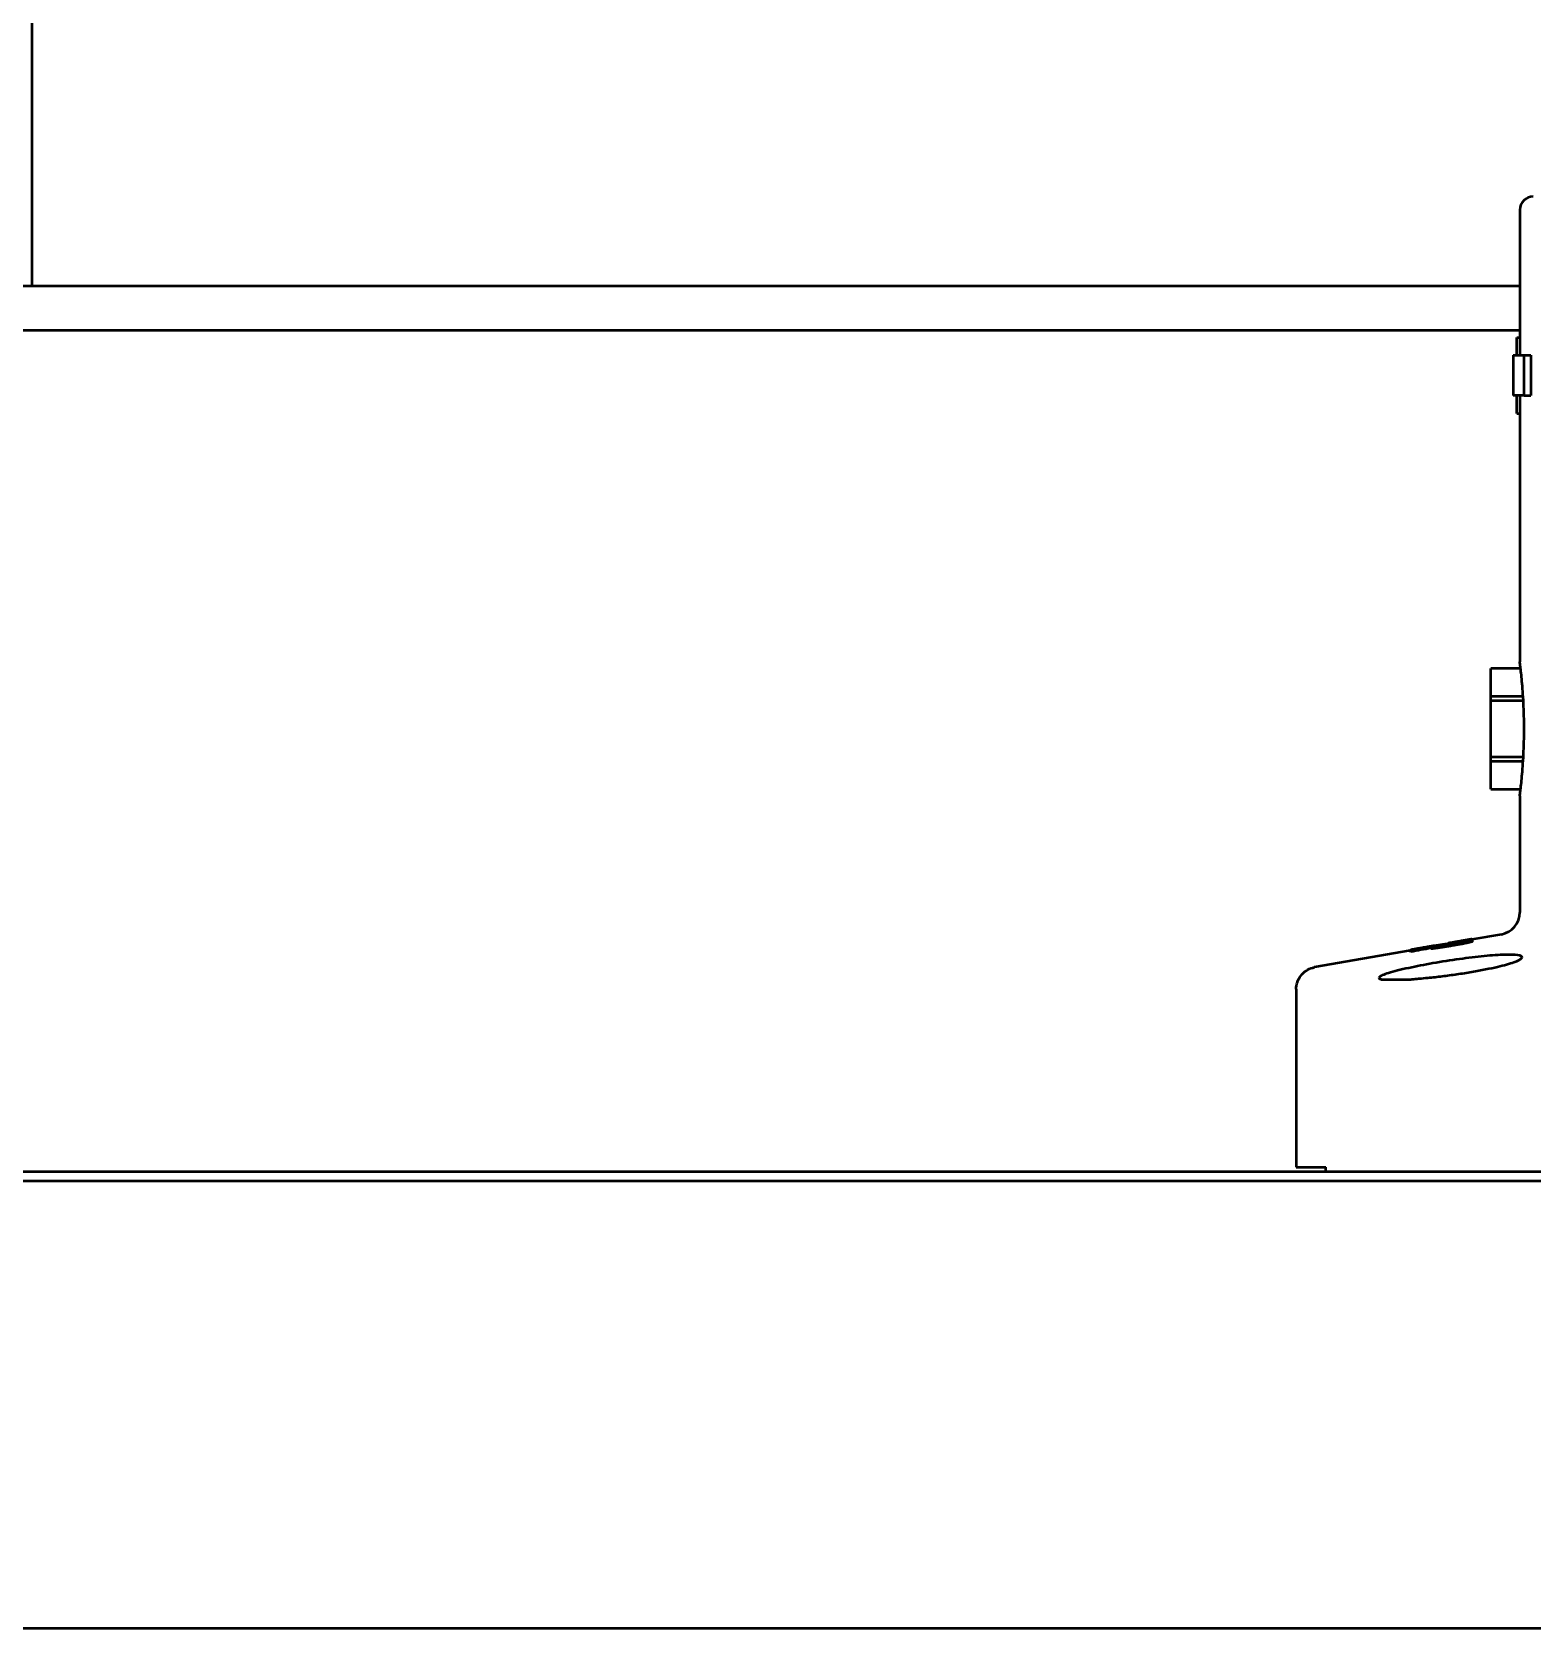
# Model space of a CAD drawing. Header units: millimetres. Extents: x 1510 to 10524, y 7125 to 13164.
# Drawn here: x 5004.71 to 5038.24, y 11262.45 to 11298.13 of the extents above; entities that cross this region are included whole.
import ezdxf

# ---------------------------------------------------------------- set-up
doc = ezdxf.new("R2010")
doc.units = ezdxf.units.MM
doc.header["$LTSCALE"] = 4
doc.layers.add('Visible (ISO)', color=7, linetype='Continuous', lineweight=50)

msp = doc.modelspace()

# ---------------------------------------------------------------- linework, layer by layer
at = {"layer": 'Visible (ISO)'}
for p, q in [((5004.708, 11312.151), (5004.708, 11292.454)), ((5037.97, 11294.154), (5037.97, 11290.904)), ((5002.208, 11292.454), (5037.97, 11292.454)), ((5037.97, 11291.454), (5001.208, 11291.454)), ((5037.903, 11291.304), (5037.97, 11291.304)), ((5037.903, 11290.904), (5037.903, 11291.304)), ((5037.82, 11290.904), (5038.065, 11290.904)), ((5037.82, 11290.904), (5037.82, 11290.004)), ((5038.065, 11290.904), (5038.218, 11290.904)), ((5038.065, 11290.004), (5038.065, 11290.904)), ((5038.218, 11290.904), (5038.218, 11290.004)), ((5038.065, 11290.004), (5037.82, 11290.004)), ((5037.903, 11289.604), (5037.903, 11290.004)), ((5037.97, 11290.004), (5037.97, 11284.054)), ((5038.065, 11290.004), (5038.218, 11290.004)), ((5037.903, 11289.604), (5037.97, 11289.604)), ((5037.32, 11283.282), (5037.32, 11283.904)), ((5037.988, 11283.904), (5037.32, 11283.904)), ((5037.32, 11283.282), (5038.044, 11283.282)), ((5037.32, 11283.177), (5037.32, 11283.282)), ((5038.05, 11283.177), (5037.32, 11283.177)), ((5037.32, 11281.931), (5037.32, 11283.177)), ((5037.32, 11281.931), (5038.05, 11281.931)), ((5037.32, 11281.826), (5037.32, 11281.931)), ((5038.044, 11281.826), (5037.32, 11281.826)), ((5037.32, 11281.203), (5037.32, 11281.826)), ((5037.32, 11281.203), (5037.988, 11281.203)), ((5037.97, 11281.054), (5037.97, 11278.452)), ((5037.557, 11277.959), (5036.894, 11277.843)), ((5035.523, 11277.601), (5033.383, 11277.223)), ((5035.523, 11277.6), (5035.522, 11277.61)), ((5035.522, 11277.607), (5035.522, 11277.61)), ((5035.524, 11277.597), (5035.522, 11277.607)), ((5035.524, 11277.597), (5035.523, 11277.6)), ((5035.527, 11277.598), (5035.524, 11277.597)), ((5035.527, 11277.593), (5035.526, 11277.602)), ((5035.528, 11277.581), (5035.526, 11277.591)), ((5035.528, 11277.591), (5035.527, 11277.595)), ((5035.53, 11277.57), (5035.528, 11277.58)), ((5035.636, 11277.63), (5035.636, 11277.631)), ((5036.058, 11277.705), (5035.743, 11277.65)), ((5035.988, 11277.65), (5035.986, 11277.66)), ((5035.99, 11277.639), (5035.988, 11277.649)), ((5036.058, 11277.705), (5036.058, 11277.705)), ((5036.058, 11277.705), (5036.058, 11277.705)), ((5036.693, 11277.817), (5036.371, 11277.76)), ((5036.371, 11277.76), (5036.371, 11277.76)), ((5036.371, 11277.76), (5036.371, 11277.76)), ((5036.394, 11277.694), (5036.393, 11277.704)), ((5036.507, 11277.713), (5036.505, 11277.723)), ((5036.608, 11277.762), (5036.607, 11277.768)), ((5036.793, 11277.834), (5036.793, 11277.835)), ((5036.893, 11277.852), (5036.893, 11277.849)), ((5036.894, 11277.843), (5036.893, 11277.849)), ((5036.894, 11277.843), (5036.896, 11277.835)), ((5036.897, 11277.83), (5036.896, 11277.835)), ((5036.901, 11277.852), (5036.902, 11277.844)), ((5036.906, 11277.798), (5036.904, 11277.807)), ((5035.532, 11276.954), (5035.532, 11276.954)), ((5032.97, 11276.731), (5032.97, 11272.754)), ((5137.407, 11272.654), (4957.407, 11272.654)), ((5032.97, 11272.754), (5033.631, 11272.754)), ((5033.631, 11272.654), (5033.631, 11272.754)), ((4937.382, 11272.454), (5157.407, 11272.454)), ((4927.407, 11262.454), (5627.407, 11262.454))]:
    msp.add_line(p, q, dxfattribs=at)
for centre, radius, start, end in [((5038.27, 11294.154), 0.3, 90, 180), ((5037.47, 11278.452), 0.5, 280, 0)]:
    msp.add_arc(centre, radius, start, end, dxfattribs=at)
for centre, major_axis, ratio, start_param, end_param in [((5049.883, 11195.928), (-14.359, 81.683), 0.000018, 6.263361, 6.268536), ((5050.062, 11194.641), (-14.54, 82.97), 0.00003, 6.255861, 6.261026), ((5049.828, 11195.919), (-14.302, 81.683), 0.000018, 6.267354, 6.268537), ((5050.008, 11194.631), (-14.484, 82.97), 0.000029, 6.255862, 6.261026), ((5050.205, 11196.129), (-14.225, 81.564), 0.000054, 6.250524, 6.254975), ((5050.152, 11196.119), (-14.17, 81.564), 0.000053, 6.250524, 6.254975), ((5050.211, 11198.062), (-13.935, 79.683), 0.00004, 6.252149, 6.254375), ((5050.202, 11199.872), (-13.601, 77.929), 0.000048, 6.251405, 6.253681)]:
    msp.add_ellipse(centre, major_axis=major_axis, ratio=ratio, start_param=start_param, end_param=end_param, dxfattribs=at)
for points, knots in [([(5038.066, 11282.554), (5038.066, 11282.648), (5038.065, 11282.746), (5038.06, 11282.939), (5038.057, 11283.036), (5038.043, 11283.313), (5038.03, 11283.481), (5038.006, 11283.748), (5037.993, 11283.863), (5037.98, 11283.978), (5037.976, 11284.007), (5037.971, 11284.045), (5037.97, 11284.054), (5037.97, 11284.054)], [4.525546, 4.525546, 4.525546, 4.525546, 4.808394, 4.808394, 5.091242, 5.091242, 5.656938, 5.656938, 6.222629, 6.222629, 6.505474, 6.505474, 6.788319, 6.788319, 6.788319, 6.788319]), ([(5037.97, 11281.054), (5037.97, 11281.054), (5037.971, 11281.063), (5037.976, 11281.101), (5037.98, 11281.13), (5037.993, 11281.245), (5038.006, 11281.36), (5038.03, 11281.626), (5038.043, 11281.795), (5038.057, 11282.072), (5038.06, 11282.168), (5038.065, 11282.362), (5038.066, 11282.46), (5038.066, 11282.554)], [11.313866, 11.313866, 11.313866, 11.313866, 11.596711, 11.596711, 11.879556, 11.879556, 12.445247, 12.445247, 13.010943, 13.010943, 13.293791, 13.293791, 13.576639, 13.576639, 13.576639, 13.576639]), ([(5035.727, 11276.972), (5035.789, 11276.977), (5035.851, 11276.983), (5036.021, 11277), (5036.129, 11277.012), (5036.342, 11277.039), (5036.453, 11277.054), (5036.676, 11277.086), (5036.788, 11277.103), (5037.004, 11277.14), (5037.108, 11277.159), (5037.303, 11277.198), (5037.393, 11277.217), (5037.615, 11277.269), (5037.744, 11277.305), (5037.93, 11277.371), (5037.989, 11277.401), (5038.031, 11277.449), (5038.019, 11277.47), (5037.919, 11277.497), (5037.831, 11277.504), (5037.613, 11277.504), (5037.468, 11277.497), (5037.135, 11277.47), (5036.947, 11277.449), (5036.58, 11277.401), (5036.375, 11277.371), (5035.978, 11277.305), (5035.785, 11277.269), (5035.622, 11277.236), (5035.53, 11277.217), (5035.44, 11277.198), (5035.273, 11277.159), (5035.196, 11277.14), (5035.063, 11277.103), (5035.005, 11277.086), (5034.914, 11277.054), (5034.88, 11277.039), (5034.834, 11277.012), (5034.821, 11277), (5034.82, 11276.989), (5034.82, 11276.989), (5034.82, 11276.988)], [-6.359222, -6.359222, -6.359222, -6.359222, -6.165741, -6.165741, -5.843627, -5.843627, -5.518651, -5.518651, -5.193675, -5.193675, -4.868699, -4.868699, -4.543723, -4.543723, -3.970715, -3.970715, -3.397707, -3.397707, -2.834784, -2.834784, -2.271861, -2.271861, -1.708938, -1.708938, -1.146015, -1.146015, -0.573008, -0.573008, 0, 0, 0, 0.324976, 0.324976, 0.649952, 0.649952, 0.974929, 0.974929, 1.299905, 1.299905, 1.622018, 1.622018, 1.635808, 1.635808, 1.635808, 1.635808]), ([(5035.636, 11277.631), (5035.63, 11277.63), (5035.625, 11277.629), (5035.621, 11277.628), (5035.621, 11277.628), (5035.62, 11277.628), (5035.62, 11277.628), (5035.62, 11277.628), (5035.62, 11277.628), (5035.619, 11277.628), (5035.619, 11277.628), (5035.618, 11277.627), (5035.617, 11277.627), (5035.616, 11277.627), (5035.615, 11277.627), (5035.614, 11277.627), (5035.611, 11277.626), (5035.609, 11277.626), (5035.607, 11277.625), (5035.598, 11277.624), (5035.589, 11277.622), (5035.582, 11277.621), (5035.569, 11277.619), (5035.559, 11277.617), (5035.551, 11277.615)], [0, 0, 0, 0, 0.03125, 0.03125, 0.03125, 0.0332031, 0.0332031, 0.0332031, 0.0351562, 0.0351562, 0.0351562, 0.0390625, 0.0390625, 0.0390625, 0.046875, 0.046875, 0.046875, 0.0625, 0.0625, 0.0625, 0.125, 0.125, 0.125, 0.2288936, 0.2288936, 0.2288936, 0.2288936]), ([(5036.058, 11277.705), (5036.044, 11277.703), (5036.033, 11277.701), (5036.027, 11277.7), (5036.026, 11277.7), (5036.026, 11277.699), (5036.026, 11277.699), (5036.025, 11277.699), (5036.025, 11277.699), (5036.025, 11277.699), (5036.024, 11277.699), (5036.023, 11277.699), (5036.022, 11277.699), (5036.021, 11277.699), (5036.02, 11277.698), (5036.018, 11277.698), (5036.015, 11277.698), (5036.013, 11277.697), (5036.01, 11277.697), (5036.005, 11277.696), (5036, 11277.695), (5035.995, 11277.694), (5035.995, 11277.694), (5035.995, 11277.694), (5035.994, 11277.694), (5035.994, 11277.694), (5035.994, 11277.694), (5035.993, 11277.694), (5035.993, 11277.694), (5035.992, 11277.693), (5035.991, 11277.693), (5035.99, 11277.693), (5035.988, 11277.693), (5035.987, 11277.693), (5035.984, 11277.692), (5035.982, 11277.692), (5035.979, 11277.691), (5035.974, 11277.69), (5035.968, 11277.689), (5035.963, 11277.688), (5035.953, 11277.687), (5035.943, 11277.685), (5035.933, 11277.683), (5035.932, 11277.683), (5035.931, 11277.683), (5035.929, 11277.682), (5035.928, 11277.682), (5035.927, 11277.682), (5035.926, 11277.682), (5035.923, 11277.681), (5035.92, 11277.681), (5035.918, 11277.68), (5035.913, 11277.68), (5035.908, 11277.679), (5035.903, 11277.678), (5035.893, 11277.676), (5035.883, 11277.674), (5035.873, 11277.673), (5035.854, 11277.669), (5035.835, 11277.666), (5035.816, 11277.663), (5035.798, 11277.659), (5035.781, 11277.656), (5035.765, 11277.653), (5035.764, 11277.653), (5035.763, 11277.653), (5035.762, 11277.653), (5035.761, 11277.653), (5035.76, 11277.653), (5035.759, 11277.652), (5035.757, 11277.652), (5035.755, 11277.652), (5035.753, 11277.651), (5035.75, 11277.651), (5035.746, 11277.65), (5035.742, 11277.649), (5035.734, 11277.648), (5035.727, 11277.647), (5035.719, 11277.645), (5035.718, 11277.645), (5035.718, 11277.645), (5035.717, 11277.645), (5035.717, 11277.645), (5035.717, 11277.645), (5035.716, 11277.645), (5035.715, 11277.645), (5035.715, 11277.645), (5035.714, 11277.645), (5035.712, 11277.644), (5035.711, 11277.644), (5035.709, 11277.644), (5035.705, 11277.643), (5035.702, 11277.642), (5035.699, 11277.642), (5035.692, 11277.641), (5035.684, 11277.639), (5035.677, 11277.638), (5035.676, 11277.638), (5035.676, 11277.638), (5035.676, 11277.638), (5035.676, 11277.638), (5035.675, 11277.638), (5035.675, 11277.638), (5035.674, 11277.638), (5035.674, 11277.637), (5035.673, 11277.637), (5035.672, 11277.637), (5035.671, 11277.637), (5035.67, 11277.637), (5035.667, 11277.636), (5035.664, 11277.636), (5035.661, 11277.635), (5035.654, 11277.634), (5035.646, 11277.632), (5035.636, 11277.631)], [0, 0, 0, 0, 0.0625, 0.0625, 0.0625, 0.0644531, 0.0644531, 0.0644531, 0.0664062, 0.0664062, 0.0664062, 0.0703125, 0.0703125, 0.0703125, 0.078125, 0.078125, 0.078125, 0.09375, 0.09375, 0.09375, 0.125, 0.125, 0.125, 0.1269531, 0.1269531, 0.1269531, 0.1289062, 0.1289062, 0.1289062, 0.1328125, 0.1328125, 0.1328125, 0.140625, 0.140625, 0.140625, 0.15625, 0.15625, 0.15625, 0.1875, 0.1875, 0.1875, 0.25, 0.25, 0.25, 0.2578125, 0.2578125, 0.2578125, 0.265625, 0.265625, 0.265625, 0.28125, 0.28125, 0.28125, 0.3125, 0.3125, 0.3125, 0.375, 0.375, 0.375, 0.5, 0.5, 0.5, 0.625, 0.625, 0.625, 0.6328125, 0.6328125, 0.6328125, 0.640625, 0.640625, 0.640625, 0.65625, 0.65625, 0.65625, 0.6875, 0.6875, 0.6875, 0.75, 0.75, 0.75, 0.7539062, 0.7539062, 0.7539062, 0.7578125, 0.7578125, 0.7578125, 0.765625, 0.765625, 0.765625, 0.78125, 0.78125, 0.78125, 0.8125, 0.8125, 0.8125, 0.875, 0.875, 0.875, 0.8789062, 0.8789062, 0.8789062, 0.8828125, 0.8828125, 0.8828125, 0.890625, 0.890625, 0.890625, 0.90625, 0.90625, 0.90625, 0.9375, 0.9375, 0.9375, 1, 1, 1, 1]), ([(5036.393, 11277.704), (5036.375, 11277.701), (5036.362, 11277.699), (5036.353, 11277.697), (5036.353, 11277.697), (5036.352, 11277.697), (5036.35, 11277.697), (5036.347, 11277.696), (5036.344, 11277.696), (5036.339, 11277.695), (5036.336, 11277.694), (5036.326, 11277.693), (5036.32, 11277.692), (5036.314, 11277.691), (5036.313, 11277.691), (5036.311, 11277.69), (5036.31, 11277.69), (5036.308, 11277.69), (5036.306, 11277.69), (5036.302, 11277.689), (5036.298, 11277.688), (5036.289, 11277.687), (5036.283, 11277.686), (5036.264, 11277.683), (5036.251, 11277.681), (5036.236, 11277.678), (5036.233, 11277.678), (5036.227, 11277.677), (5036.224, 11277.676), (5036.215, 11277.675), (5036.21, 11277.674), (5036.192, 11277.672), (5036.181, 11277.67), (5036.164, 11277.667), (5036.158, 11277.667), (5036.147, 11277.665), (5036.142, 11277.664), (5036.127, 11277.662), (5036.117, 11277.661), (5036.105, 11277.659), (5036.102, 11277.659), (5036.098, 11277.658), (5036.095, 11277.658), (5036.088, 11277.657), (5036.084, 11277.656), (5036.071, 11277.655), (5036.063, 11277.654), (5036.052, 11277.652), (5036.049, 11277.652), (5036.042, 11277.651), (5036.039, 11277.651), (5036.03, 11277.65), (5036.025, 11277.649), (5036.02, 11277.649), (5036.02, 11277.649), (5036.019, 11277.649), (5036.019, 11277.649), (5036.018, 11277.649), (5036.018, 11277.649), (5036.016, 11277.649), (5036.015, 11277.649), (5036.013, 11277.649), (5036.011, 11277.649), (5036.006, 11277.648), (5036.003, 11277.648), (5036, 11277.648), (5036, 11277.648), (5036, 11277.648), (5036, 11277.648), (5035.999, 11277.648), (5035.999, 11277.648), (5035.999, 11277.648), (5035.998, 11277.648), (5035.997, 11277.648), (5035.996, 11277.648), (5035.995, 11277.648), (5035.993, 11277.648), (5035.993, 11277.648), (5035.993, 11277.648), (5035.993, 11277.648), (5035.993, 11277.648), (5035.993, 11277.648), (5035.993, 11277.648), (5035.993, 11277.649), (5035.993, 11277.649), (5035.992, 11277.649), (5035.992, 11277.649), (5035.99, 11277.649), (5035.989, 11277.649), (5035.988, 11277.649), (5035.988, 11277.649)], [0, 0, 0, 0, 0.0625, 0.0625, 0.063476, 0.063476, 0.066406, 0.070312, 0.078125, 0.078125, 0.09375, 0.09375, 0.125, 0.125, 0.128906, 0.128906, 0.132812, 0.132812, 0.140625, 0.140625, 0.15625, 0.15625, 0.1875, 0.1875, 0.249999, 0.249999, 0.265624, 0.265624, 0.281249, 0.281249, 0.312499, 0.312499, 0.374999, 0.374999, 0.406249, 0.406249, 0.437499, 0.437499, 0.499999, 0.499999, 0.515624, 0.515624, 0.531249, 0.531249, 0.562499, 0.562499, 0.624999, 0.624999, 0.656248, 0.656248, 0.687498, 0.687498, 0.749998, 0.749998, 0.753904, 0.753904, 0.757811, 0.757811, 0.765623, 0.765623, 0.781248, 0.781248, 0.812498, 0.812498, 0.874998, 0.874998, 0.876951, 0.876951, 0.878904, 0.88281, 0.88281, 0.890623, 0.890623, 0.906248, 0.906248, 0.937498, 0.937498, 0.938474, 0.938474, 0.939451, 0.941404, 0.941404, 0.94531, 0.94531, 0.953123, 0.953123, 0.968748, 0.968748, 0.999998, 1, 1, 1, 1]), ([(5036.394, 11277.694), (5036.385, 11277.693), (5036.378, 11277.691), (5036.371, 11277.69), (5036.367, 11277.69), (5036.364, 11277.689), (5036.361, 11277.689), (5036.359, 11277.688), (5036.358, 11277.688), (5036.356, 11277.688), (5036.356, 11277.688), (5036.356, 11277.688), (5036.355, 11277.687), (5036.355, 11277.687), (5036.354, 11277.687), (5036.354, 11277.687), (5036.353, 11277.687), (5036.353, 11277.687), (5036.352, 11277.687), (5036.351, 11277.687), (5036.35, 11277.687), (5036.35, 11277.687), (5036.347, 11277.686), (5036.346, 11277.686), (5036.344, 11277.686), (5036.341, 11277.685), (5036.338, 11277.685), (5036.334, 11277.684), (5036.331, 11277.683), (5036.328, 11277.683), (5036.325, 11277.682), (5036.323, 11277.682), (5036.322, 11277.682), (5036.32, 11277.682), (5036.319, 11277.681), (5036.318, 11277.681), (5036.316, 11277.681), (5036.315, 11277.681), (5036.314, 11277.681), (5036.314, 11277.681), (5036.313, 11277.68), (5036.312, 11277.68), (5036.311, 11277.68), (5036.31, 11277.68), (5036.308, 11277.68), (5036.306, 11277.679), (5036.303, 11277.679), (5036.3, 11277.678), (5036.297, 11277.678), (5036.291, 11277.677), (5036.284, 11277.676), (5036.278, 11277.675), (5036.272, 11277.674), (5036.265, 11277.673), (5036.259, 11277.672), (5036.253, 11277.671), (5036.247, 11277.67), (5036.241, 11277.669), (5036.238, 11277.668), (5036.235, 11277.668), (5036.232, 11277.667), (5036.229, 11277.667), (5036.226, 11277.667), (5036.223, 11277.666), (5036.217, 11277.665), (5036.211, 11277.664), (5036.205, 11277.663), (5036.2, 11277.663), (5036.194, 11277.662), (5036.188, 11277.661), (5036.182, 11277.66), (5036.176, 11277.659), (5036.171, 11277.658), (5036.165, 11277.657), (5036.16, 11277.657), (5036.155, 11277.656), (5036.149, 11277.655), (5036.144, 11277.654), (5036.139, 11277.654), (5036.134, 11277.653), (5036.128, 11277.652), (5036.123, 11277.652), (5036.118, 11277.651), (5036.114, 11277.65), (5036.109, 11277.65), (5036.106, 11277.649), (5036.104, 11277.649), (5036.102, 11277.649), (5036.099, 11277.648), (5036.097, 11277.648), (5036.095, 11277.648), (5036.09, 11277.647), (5036.086, 11277.646), (5036.081, 11277.646), (5036.073, 11277.645), (5036.065, 11277.644), (5036.058, 11277.643), (5036.057, 11277.643), (5036.057, 11277.643), (5036.057, 11277.643), (5036.054, 11277.642), (5036.05, 11277.642), (5036.047, 11277.642), (5036.044, 11277.641), (5036.041, 11277.641), (5036.038, 11277.641), (5036.035, 11277.64), (5036.032, 11277.64), (5036.029, 11277.64), (5036.028, 11277.64), (5036.027, 11277.64), (5036.025, 11277.64), (5036.025, 11277.64), (5036.024, 11277.639), (5036.024, 11277.639), (5036.023, 11277.639), (5036.023, 11277.639), (5036.022, 11277.639), (5036.022, 11277.639), (5036.022, 11277.639), (5036.021, 11277.639), (5036.021, 11277.639), (5036.021, 11277.639), (5036.021, 11277.639), (5036.02, 11277.639), (5036.02, 11277.639), (5036.019, 11277.639), (5036.018, 11277.639), (5036.017, 11277.639), (5036.016, 11277.639), (5036.014, 11277.639), (5036.013, 11277.639), (5036.011, 11277.639), (5036.009, 11277.639), (5036.008, 11277.638), (5036.006, 11277.638), (5036.005, 11277.638), (5036.004, 11277.638), (5036.003, 11277.638), (5036.002, 11277.638), (5036.002, 11277.638), (5036.002, 11277.638), (5036.002, 11277.638), (5036.002, 11277.638), (5036.002, 11277.638), (5036.001, 11277.638), (5036.001, 11277.638), (5036.001, 11277.638), (5036.001, 11277.638), (5036.001, 11277.638), (5036.001, 11277.638), (5036.001, 11277.638), (5036, 11277.638), (5036, 11277.638), (5036, 11277.638), (5035.999, 11277.638), (5035.998, 11277.638), (5035.997, 11277.639), (5035.996, 11277.639), (5035.995, 11277.639), (5035.995, 11277.639), (5035.995, 11277.639), (5035.995, 11277.639), (5035.995, 11277.639), (5035.995, 11277.639), (5035.995, 11277.639), (5035.995, 11277.639), (5035.995, 11277.639), (5035.995, 11277.639), (5035.995, 11277.639), (5035.994, 11277.639), (5035.994, 11277.639), (5035.994, 11277.639), (5035.993, 11277.639), (5035.993, 11277.639), (5035.992, 11277.639), (5035.991, 11277.639), (5035.99, 11277.639)], [0, 0, 0, 0, 0.03125, 0.03125, 0.03125, 0.048459, 0.048459, 0.048459, 0.060114, 0.060114, 0.060114, 0.0625, 0.0625, 0.0625, 0.063666, 0.063666, 0.063666, 0.064911, 0.064911, 0.064911, 0.067686, 0.067686, 0.067686, 0.074829, 0.074829, 0.074829, 0.093731, 0.093731, 0.093731, 0.109375, 0.109375, 0.109375, 0.117187, 0.117187, 0.117187, 0.125, 0.125, 0.125, 0.12851, 0.12851, 0.12851, 0.132106, 0.132106, 0.132106, 0.139541, 0.139541, 0.139541, 0.155229, 0.155229, 0.155229, 0.187497, 0.187497, 0.187497, 0.21875, 0.21875, 0.21875, 0.25, 0.25, 0.25, 0.265801, 0.265801, 0.265801, 0.281406, 0.281406, 0.281406, 0.312503, 0.312503, 0.312503, 0.34375, 0.34375, 0.34375, 0.375, 0.375, 0.375, 0.406378, 0.406378, 0.406378, 0.437501, 0.437501, 0.437501, 0.46875, 0.46875, 0.46875, 0.5, 0.5, 0.5, 0.514977, 0.514977, 0.514977, 0.53013, 0.53013, 0.53013, 0.560848, 0.560848, 0.560848, 0.622981, 0.622981, 0.622981, 0.625, 0.625, 0.625, 0.654324, 0.654324, 0.654324, 0.68614, 0.68614, 0.68614, 0.71875, 0.71875, 0.71875, 0.734375, 0.734375, 0.734375, 0.742187, 0.742187, 0.742187, 0.75, 0.75, 0.75, 0.754338, 0.754338, 0.754338, 0.758544, 0.758544, 0.758544, 0.766655, 0.766655, 0.766655, 0.782124, 0.782124, 0.782124, 0.8125, 0.8125, 0.8125, 0.84375, 0.84375, 0.84375, 0.86806, 0.86806, 0.86806, 0.875, 0.875, 0.875, 0.877384, 0.877384, 0.877384, 0.879617, 0.879617, 0.879617, 0.883776, 0.883776, 0.883776, 0.891415, 0.891415, 0.891415, 0.906262, 0.906262, 0.906262, 0.936523, 0.936523, 0.936523, 0.939306, 0.939306, 0.939306, 0.943925, 0.943925, 0.943925, 0.949052, 0.949052, 0.949052, 0.957633, 0.957633, 0.957633, 0.972111, 0.972111, 0.972111, 1, 1, 1, 1]), ([(5036.446, 11277.729), (5036.442, 11277.728), (5036.439, 11277.728), (5036.437, 11277.727), (5036.436, 11277.727), (5036.434, 11277.727), (5036.433, 11277.727), (5036.433, 11277.727), (5036.432, 11277.727), (5036.432, 11277.727), (5036.431, 11277.726), (5036.431, 11277.726), (5036.43, 11277.726), (5036.43, 11277.726), (5036.43, 11277.726), (5036.429, 11277.726), (5036.429, 11277.726), (5036.429, 11277.726), (5036.428, 11277.726), (5036.427, 11277.726), (5036.427, 11277.726), (5036.426, 11277.726), (5036.425, 11277.725), (5036.424, 11277.725), (5036.422, 11277.725), (5036.421, 11277.725), (5036.42, 11277.724), (5036.418, 11277.724), (5036.417, 11277.724), (5036.416, 11277.724), (5036.415, 11277.724), (5036.414, 11277.724), (5036.413, 11277.723), (5036.413, 11277.723), (5036.412, 11277.723), (5036.411, 11277.723), (5036.411, 11277.723), (5036.41, 11277.723), (5036.408, 11277.723), (5036.407, 11277.722), (5036.404, 11277.722), (5036.402, 11277.721), (5036.399, 11277.721), (5036.394, 11277.72), (5036.389, 11277.719), (5036.384, 11277.719), (5036.374, 11277.717), (5036.364, 11277.716), (5036.355, 11277.714), (5036.351, 11277.713), (5036.346, 11277.713), (5036.342, 11277.712), (5036.338, 11277.712), (5036.334, 11277.711), (5036.33, 11277.711), (5036.327, 11277.71), (5036.323, 11277.71), (5036.32, 11277.709), (5036.319, 11277.709), (5036.317, 11277.709), (5036.316, 11277.709), (5036.315, 11277.709), (5036.314, 11277.708), (5036.314, 11277.708), (5036.313, 11277.708), (5036.312, 11277.708), (5036.312, 11277.708), (5036.311, 11277.708), (5036.311, 11277.708), (5036.311, 11277.708), (5036.31, 11277.708), (5036.31, 11277.708), (5036.31, 11277.708), (5036.309, 11277.708), (5036.309, 11277.708), (5036.308, 11277.708), (5036.307, 11277.708), (5036.306, 11277.707), (5036.305, 11277.707), (5036.304, 11277.707), (5036.303, 11277.707), (5036.302, 11277.707), (5036.301, 11277.707), (5036.301, 11277.707), (5036.3, 11277.707), (5036.3, 11277.707), (5036.3, 11277.707), (5036.299, 11277.707), (5036.299, 11277.707), (5036.299, 11277.707), (5036.299, 11277.707), (5036.298, 11277.707), (5036.298, 11277.707), (5036.298, 11277.707), (5036.298, 11277.707), (5036.298, 11277.707), (5036.298, 11277.707), (5036.297, 11277.707), (5036.297, 11277.707), (5036.296, 11277.707), (5036.296, 11277.707), (5036.295, 11277.707), (5036.294, 11277.706), (5036.293, 11277.706), (5036.293, 11277.706), (5036.292, 11277.706), (5036.291, 11277.706), (5036.291, 11277.706), (5036.291, 11277.706), (5036.291, 11277.706), (5036.29, 11277.706), (5036.29, 11277.706), (5036.29, 11277.706), (5036.29, 11277.706), (5036.29, 11277.706), (5036.29, 11277.706), (5036.29, 11277.706), (5036.29, 11277.706), (5036.289, 11277.706), (5036.289, 11277.706), (5036.289, 11277.706), (5036.289, 11277.706), (5036.289, 11277.706), (5036.289, 11277.706), (5036.289, 11277.706), (5036.288, 11277.706), (5036.288, 11277.706), (5036.288, 11277.706), (5036.287, 11277.706), (5036.287, 11277.706), (5036.285, 11277.706), (5036.284, 11277.706), (5036.282, 11277.706)], [0, 0, 0, 0, 0.03125, 0.03125, 0.03125, 0.046875, 0.046875, 0.046875, 0.054687, 0.054687, 0.054687, 0.0625, 0.0625, 0.0625, 0.065015, 0.065015, 0.065015, 0.067895, 0.067895, 0.067895, 0.075185, 0.075185, 0.075185, 0.093714, 0.093714, 0.093714, 0.109375, 0.109375, 0.109375, 0.125, 0.125, 0.125, 0.132169, 0.132169, 0.132169, 0.139477, 0.139477, 0.139477, 0.154484, 0.154484, 0.154484, 0.185792, 0.185792, 0.185792, 0.25, 0.25, 0.25, 0.375, 0.375, 0.375, 0.437095, 0.437095, 0.437095, 0.5, 0.5, 0.5, 0.5625, 0.5625, 0.5625, 0.59375, 0.59375, 0.59375, 0.609375, 0.609375, 0.609375, 0.625, 0.625, 0.625, 0.633368, 0.633368, 0.633368, 0.641416, 0.641416, 0.641416, 0.65693, 0.65693, 0.65693, 0.6875, 0.6875, 0.6875, 0.71875, 0.71875, 0.71875, 0.734375, 0.734375, 0.734375, 0.742188, 0.742188, 0.742188, 0.75, 0.75, 0.75, 0.758942, 0.758942, 0.758942, 0.767181, 0.767181, 0.767181, 0.782547, 0.782547, 0.782547, 0.8125, 0.8125, 0.8125, 0.84375, 0.84375, 0.84375, 0.859375, 0.859375, 0.859375, 0.867187, 0.867187, 0.867187, 0.871094, 0.871094, 0.871094, 0.875, 0.875, 0.875, 0.886992, 0.886992, 0.886992, 0.896995, 0.896995, 0.896995, 0.914129, 0.914129, 0.914129, 0.94348, 0.94348, 0.94348, 1, 1, 1, 1]), ([(5036.793, 11277.835), (5036.785, 11277.833), (5036.779, 11277.832), (5036.774, 11277.831), (5036.774, 11277.831), (5036.774, 11277.831), (5036.774, 11277.831), (5036.774, 11277.831), (5036.773, 11277.831), (5036.773, 11277.831), (5036.773, 11277.831), (5036.772, 11277.831), (5036.772, 11277.831), (5036.771, 11277.831), (5036.77, 11277.831), (5036.769, 11277.831), (5036.768, 11277.83), (5036.766, 11277.83), (5036.765, 11277.83), (5036.761, 11277.829), (5036.758, 11277.829), (5036.755, 11277.828), (5036.755, 11277.828), (5036.755, 11277.828), (5036.754, 11277.828), (5036.754, 11277.828), (5036.753, 11277.828), (5036.753, 11277.828), (5036.752, 11277.828), (5036.751, 11277.827), (5036.75, 11277.827), (5036.749, 11277.827), (5036.747, 11277.827), (5036.745, 11277.826), (5036.742, 11277.826), (5036.738, 11277.825), (5036.735, 11277.824), (5036.728, 11277.823), (5036.721, 11277.822), (5036.714, 11277.821), (5036.713, 11277.821), (5036.712, 11277.82), (5036.711, 11277.82), (5036.71, 11277.82), (5036.709, 11277.82), (5036.708, 11277.82), (5036.706, 11277.819), (5036.704, 11277.819), (5036.702, 11277.819), (5036.698, 11277.818), (5036.694, 11277.817), (5036.69, 11277.817), (5036.682, 11277.815), (5036.674, 11277.814), (5036.666, 11277.812), (5036.649, 11277.809), (5036.631, 11277.806), (5036.613, 11277.803), (5036.594, 11277.8), (5036.575, 11277.796), (5036.556, 11277.793), (5036.554, 11277.793), (5036.553, 11277.792), (5036.552, 11277.792), (5036.551, 11277.792), (5036.55, 11277.792), (5036.549, 11277.792), (5036.546, 11277.791), (5036.544, 11277.791), (5036.542, 11277.79), (5036.537, 11277.79), (5036.532, 11277.789), (5036.527, 11277.788), (5036.517, 11277.786), (5036.507, 11277.784), (5036.496, 11277.782), (5036.495, 11277.782), (5036.495, 11277.782), (5036.494, 11277.782), (5036.494, 11277.782), (5036.493, 11277.782), (5036.492, 11277.782), (5036.491, 11277.782), (5036.49, 11277.781), (5036.489, 11277.781), (5036.487, 11277.781), (5036.484, 11277.78), (5036.482, 11277.78), (5036.477, 11277.779), (5036.472, 11277.778), (5036.467, 11277.777), (5036.456, 11277.775), (5036.446, 11277.773), (5036.434, 11277.771), (5036.433, 11277.771), (5036.433, 11277.771), (5036.433, 11277.771), (5036.432, 11277.771), (5036.432, 11277.771), (5036.431, 11277.771), (5036.43, 11277.771), (5036.429, 11277.771), (5036.428, 11277.77), (5036.426, 11277.77), (5036.424, 11277.77), (5036.422, 11277.769), (5036.418, 11277.768), (5036.413, 11277.768), (5036.408, 11277.767), (5036.397, 11277.765), (5036.385, 11277.763), (5036.371, 11277.76)], [0, 0, 0, 0, 0.0625, 0.0625, 0.0625, 0.064453, 0.064453, 0.064453, 0.066406, 0.066406, 0.066406, 0.070312, 0.070312, 0.070312, 0.078125, 0.078125, 0.078125, 0.09375, 0.09375, 0.09375, 0.125, 0.125, 0.125, 0.128906, 0.128906, 0.128906, 0.132812, 0.132812, 0.132812, 0.140625, 0.140625, 0.140625, 0.15625, 0.15625, 0.15625, 0.1875, 0.1875, 0.1875, 0.25, 0.25, 0.25, 0.257812, 0.257812, 0.257812, 0.265625, 0.265625, 0.265625, 0.28125, 0.28125, 0.28125, 0.3125, 0.3125, 0.3125, 0.375, 0.375, 0.375, 0.5, 0.5, 0.5, 0.625, 0.625, 0.625, 0.632812, 0.632812, 0.632812, 0.640625, 0.640625, 0.640625, 0.65625, 0.65625, 0.65625, 0.6875, 0.6875, 0.6875, 0.75, 0.75, 0.75, 0.753906, 0.753906, 0.753906, 0.757812, 0.757812, 0.757812, 0.765625, 0.765625, 0.765625, 0.78125, 0.78125, 0.78125, 0.8125, 0.8125, 0.8125, 0.875, 0.875, 0.875, 0.878906, 0.878906, 0.878906, 0.882812, 0.882812, 0.882812, 0.890625, 0.890625, 0.890625, 0.90625, 0.90625, 0.90625, 0.9375, 0.9375, 0.9375, 1, 1, 1, 1]), ([(5036.608, 11277.762), (5036.607, 11277.762), (5036.607, 11277.762), (5036.607, 11277.762), (5036.607, 11277.762), (5036.607, 11277.762), (5036.607, 11277.762), (5036.607, 11277.762), (5036.607, 11277.762), (5036.607, 11277.762), (5036.607, 11277.762), (5036.607, 11277.762), (5036.607, 11277.762), (5036.607, 11277.762), (5036.607, 11277.762), (5036.607, 11277.762), (5036.607, 11277.762), (5036.607, 11277.762), (5036.607, 11277.762), (5036.606, 11277.762), (5036.606, 11277.762), (5036.606, 11277.762), (5036.606, 11277.761), (5036.606, 11277.761), (5036.606, 11277.761), (5036.606, 11277.761), (5036.606, 11277.761), (5036.605, 11277.761), (5036.605, 11277.761), (5036.605, 11277.761), (5036.605, 11277.761), (5036.605, 11277.761), (5036.605, 11277.761), (5036.604, 11277.761), (5036.604, 11277.761), (5036.604, 11277.761), (5036.604, 11277.761), (5036.604, 11277.761), (5036.604, 11277.76), (5036.603, 11277.76), (5036.603, 11277.76), (5036.602, 11277.76), (5036.601, 11277.76), (5036.6, 11277.759), (5036.598, 11277.759), (5036.596, 11277.758), (5036.592, 11277.757), (5036.587, 11277.756), (5036.581, 11277.755), (5036.578, 11277.754), (5036.575, 11277.753), (5036.572, 11277.753), (5036.568, 11277.752), (5036.565, 11277.751), (5036.561, 11277.75), (5036.557, 11277.75), (5036.553, 11277.749), (5036.549, 11277.748), (5036.547, 11277.748), (5036.545, 11277.747), (5036.543, 11277.747), (5036.542, 11277.747), (5036.541, 11277.746), (5036.54, 11277.746), (5036.538, 11277.746), (5036.537, 11277.746), (5036.536, 11277.746), (5036.536, 11277.745), (5036.535, 11277.745), (5036.535, 11277.745), (5036.534, 11277.745), (5036.534, 11277.745), (5036.533, 11277.745), (5036.532, 11277.745), (5036.531, 11277.745), (5036.53, 11277.744), (5036.528, 11277.744), (5036.525, 11277.743), (5036.523, 11277.743), (5036.521, 11277.743), (5036.518, 11277.742), (5036.516, 11277.742), (5036.515, 11277.741), (5036.513, 11277.741), (5036.512, 11277.741), (5036.511, 11277.741), (5036.511, 11277.741), (5036.51, 11277.741), (5036.509, 11277.74), (5036.509, 11277.74), (5036.508, 11277.74), (5036.507, 11277.74), (5036.507, 11277.74), (5036.506, 11277.74), (5036.506, 11277.74), (5036.505, 11277.74), (5036.505, 11277.74), (5036.504, 11277.739), (5036.502, 11277.739), (5036.501, 11277.739), (5036.499, 11277.739), (5036.496, 11277.738), (5036.494, 11277.738), (5036.491, 11277.737), (5036.489, 11277.737), (5036.486, 11277.736), (5036.485, 11277.736), (5036.483, 11277.736), (5036.482, 11277.735), (5036.481, 11277.735), (5036.48, 11277.735), (5036.479, 11277.735), (5036.478, 11277.735), (5036.478, 11277.735), (5036.478, 11277.735), (5036.477, 11277.735), (5036.477, 11277.735), (5036.476, 11277.734), (5036.476, 11277.734), (5036.475, 11277.734), (5036.475, 11277.734), (5036.474, 11277.734), (5036.473, 11277.734), (5036.472, 11277.734), (5036.47, 11277.733), (5036.467, 11277.733), (5036.465, 11277.732), (5036.459, 11277.731), (5036.452, 11277.73), (5036.446, 11277.729)], [0, 0, 0, 0, 0.03125, 0.03125, 0.03125, 0.046875, 0.046875, 0.046875, 0.054687, 0.054687, 0.054687, 0.0625, 0.0625, 0.0625, 0.065077, 0.065077, 0.065077, 0.068019, 0.068019, 0.068019, 0.075395, 0.075395, 0.075395, 0.093739, 0.093739, 0.093739, 0.109375, 0.109375, 0.109375, 0.125, 0.125, 0.125, 0.132156, 0.132156, 0.132156, 0.139455, 0.139455, 0.139455, 0.154457, 0.154457, 0.154457, 0.185786, 0.185786, 0.185786, 0.25, 0.25, 0.25, 0.375, 0.375, 0.375, 0.437069, 0.437069, 0.437069, 0.5, 0.5, 0.5, 0.5625, 0.5625, 0.5625, 0.59375, 0.59375, 0.59375, 0.609375, 0.609375, 0.609375, 0.625, 0.625, 0.625, 0.633389, 0.633389, 0.633389, 0.641448, 0.641448, 0.641448, 0.656966, 0.656966, 0.656966, 0.687535, 0.687535, 0.687535, 0.71875, 0.71875, 0.71875, 0.734375, 0.734375, 0.734375, 0.742188, 0.742188, 0.742188, 0.75, 0.75, 0.75, 0.758974, 0.758974, 0.758974, 0.767227, 0.767227, 0.767227, 0.782596, 0.782596, 0.782596, 0.8125, 0.8125, 0.8125, 0.84375, 0.84375, 0.84375, 0.859375, 0.859375, 0.859375, 0.871094, 0.871094, 0.871094, 0.875, 0.875, 0.875, 0.886767, 0.886767, 0.886767, 0.896696, 0.896696, 0.896696, 0.913814, 0.913814, 0.913814, 0.943275, 0.943275, 0.943275, 1, 1, 1, 1]), ([(5036.904, 11277.807), (5036.903, 11277.807), (5036.902, 11277.806), (5036.901, 11277.805), (5036.901, 11277.805), (5036.901, 11277.805), (5036.901, 11277.805), (5036.901, 11277.805), (5036.901, 11277.805), (5036.901, 11277.805), (5036.901, 11277.805), (5036.901, 11277.805), (5036.901, 11277.805), (5036.901, 11277.805), (5036.901, 11277.805), (5036.9, 11277.805), (5036.9, 11277.805), (5036.9, 11277.805), (5036.899, 11277.804), (5036.898, 11277.804), (5036.898, 11277.804), (5036.897, 11277.803), (5036.897, 11277.803), (5036.896, 11277.803), (5036.896, 11277.803), (5036.896, 11277.803), (5036.896, 11277.803), (5036.896, 11277.803), (5036.896, 11277.803), (5036.895, 11277.803), (5036.895, 11277.803), (5036.894, 11277.802), (5036.894, 11277.802), (5036.893, 11277.802), (5036.892, 11277.801), (5036.89, 11277.801), (5036.888, 11277.8), (5036.885, 11277.799), (5036.88, 11277.798), (5036.876, 11277.797), (5036.873, 11277.796), (5036.871, 11277.795), (5036.868, 11277.795), (5036.865, 11277.794), (5036.862, 11277.793), (5036.859, 11277.793), (5036.853, 11277.791), (5036.846, 11277.789), (5036.838, 11277.788), (5036.835, 11277.787), (5036.831, 11277.786), (5036.827, 11277.785), (5036.823, 11277.784), (5036.819, 11277.783), (5036.815, 11277.782), (5036.807, 11277.781), (5036.798, 11277.779), (5036.788, 11277.777), (5036.786, 11277.776), (5036.784, 11277.776), (5036.781, 11277.775), (5036.779, 11277.775), (5036.776, 11277.774), (5036.774, 11277.774), (5036.769, 11277.773), (5036.764, 11277.772), (5036.759, 11277.771), (5036.749, 11277.768), (5036.739, 11277.766), (5036.728, 11277.764), (5036.725, 11277.764), (5036.722, 11277.763), (5036.72, 11277.763), (5036.717, 11277.762), (5036.714, 11277.762), (5036.711, 11277.761), (5036.706, 11277.76), (5036.7, 11277.759), (5036.694, 11277.758), (5036.683, 11277.755), (5036.671, 11277.753), (5036.659, 11277.751), (5036.658, 11277.751), (5036.657, 11277.751), (5036.657, 11277.751), (5036.656, 11277.75), (5036.655, 11277.75), (5036.655, 11277.75), (5036.653, 11277.75), (5036.652, 11277.75), (5036.65, 11277.749), (5036.648, 11277.749), (5036.645, 11277.748), (5036.642, 11277.748), (5036.636, 11277.747), (5036.63, 11277.746), (5036.624, 11277.745), (5036.611, 11277.742), (5036.598, 11277.74), (5036.583, 11277.737), (5036.583, 11277.737), (5036.583, 11277.737), (5036.582, 11277.737), (5036.582, 11277.737), (5036.582, 11277.737), (5036.581, 11277.737), (5036.58, 11277.737), (5036.58, 11277.737), (5036.579, 11277.736), (5036.578, 11277.736), (5036.576, 11277.736), (5036.575, 11277.736), (5036.571, 11277.735), (5036.568, 11277.735), (5036.565, 11277.734), (5036.559, 11277.733), (5036.552, 11277.732), (5036.544, 11277.73), (5036.543, 11277.73), (5036.543, 11277.73), (5036.543, 11277.73), (5036.542, 11277.73), (5036.541, 11277.73), (5036.541, 11277.73), (5036.54, 11277.729), (5036.538, 11277.729), (5036.537, 11277.729), (5036.534, 11277.728), (5036.531, 11277.728), (5036.528, 11277.727), (5036.521, 11277.726), (5036.514, 11277.725), (5036.505, 11277.723)], [0, 0, 0, 0, 0.0625, 0.0625, 0.0625, 0.064453, 0.064453, 0.064453, 0.066406, 0.066406, 0.066406, 0.070312, 0.070312, 0.070312, 0.078125, 0.078125, 0.078125, 0.09375, 0.09375, 0.09375, 0.125, 0.125, 0.125, 0.128906, 0.128906, 0.128906, 0.132812, 0.132812, 0.132812, 0.140625, 0.140625, 0.140625, 0.15625, 0.15625, 0.15625, 0.1875, 0.1875, 0.1875, 0.25, 0.25, 0.25, 0.28125, 0.28125, 0.28125, 0.3125, 0.3125, 0.3125, 0.375, 0.375, 0.375, 0.40625, 0.40625, 0.40625, 0.4375, 0.4375, 0.4375, 0.5, 0.5, 0.5, 0.515625, 0.515625, 0.515625, 0.53125, 0.53125, 0.53125, 0.5625, 0.5625, 0.5625, 0.625, 0.625, 0.625, 0.640625, 0.640625, 0.640625, 0.65625, 0.65625, 0.65625, 0.6875, 0.6875, 0.6875, 0.75, 0.75, 0.75, 0.753906, 0.753906, 0.753906, 0.757812, 0.757812, 0.757812, 0.765625, 0.765625, 0.765625, 0.78125, 0.78125, 0.78125, 0.8125, 0.8125, 0.8125, 0.875, 0.875, 0.875, 0.876953, 0.876953, 0.876953, 0.878906, 0.878906, 0.878906, 0.882812, 0.882812, 0.882812, 0.890625, 0.890625, 0.890625, 0.90625, 0.90625, 0.90625, 0.9375, 0.9375, 0.9375, 0.941406, 0.941406, 0.941406, 0.945312, 0.945312, 0.945312, 0.953125, 0.953125, 0.953125, 0.96875, 0.96875, 0.96875, 1, 1, 1, 1]), ([(5036.906, 11277.798), (5036.905, 11277.797), (5036.904, 11277.796), (5036.903, 11277.796), (5036.903, 11277.796), (5036.903, 11277.796), (5036.903, 11277.796), (5036.903, 11277.796), (5036.903, 11277.795), (5036.903, 11277.795), (5036.903, 11277.795), (5036.903, 11277.795), (5036.903, 11277.795), (5036.903, 11277.795), (5036.903, 11277.795), (5036.903, 11277.795), (5036.902, 11277.795), (5036.902, 11277.795), (5036.902, 11277.795), (5036.902, 11277.795), (5036.902, 11277.795), (5036.902, 11277.795), (5036.902, 11277.795), (5036.902, 11277.795), (5036.902, 11277.795), (5036.902, 11277.795), (5036.901, 11277.795), (5036.901, 11277.794), (5036.9, 11277.794), (5036.899, 11277.794), (5036.898, 11277.793), (5036.898, 11277.793), (5036.898, 11277.793), (5036.898, 11277.793), (5036.898, 11277.793), (5036.898, 11277.793), (5036.898, 11277.793), (5036.897, 11277.793), (5036.897, 11277.793), (5036.897, 11277.793), (5036.896, 11277.792), (5036.895, 11277.792), (5036.895, 11277.792), (5036.893, 11277.792), (5036.892, 11277.791), (5036.89, 11277.79), (5036.886, 11277.789), (5036.882, 11277.788), (5036.877, 11277.787), (5036.875, 11277.786), (5036.872, 11277.786), (5036.869, 11277.785), (5036.867, 11277.784), (5036.864, 11277.783), (5036.861, 11277.783), (5036.854, 11277.781), (5036.848, 11277.78), (5036.84, 11277.778), (5036.836, 11277.777), (5036.833, 11277.776), (5036.829, 11277.775), (5036.825, 11277.774), (5036.821, 11277.773), (5036.817, 11277.773), (5036.812, 11277.772), (5036.808, 11277.771), (5036.804, 11277.77), (5036.799, 11277.769), (5036.795, 11277.768), (5036.79, 11277.767), (5036.788, 11277.766), (5036.785, 11277.766), (5036.783, 11277.765), (5036.781, 11277.765), (5036.778, 11277.764), (5036.776, 11277.764), (5036.771, 11277.763), (5036.766, 11277.762), (5036.761, 11277.761), (5036.751, 11277.759), (5036.74, 11277.757), (5036.73, 11277.754), (5036.729, 11277.754), (5036.729, 11277.754), (5036.729, 11277.754), (5036.726, 11277.754), (5036.724, 11277.753), (5036.721, 11277.753), (5036.718, 11277.752), (5036.716, 11277.752), (5036.713, 11277.751), (5036.707, 11277.75), (5036.702, 11277.749), (5036.696, 11277.748), (5036.69, 11277.747), (5036.684, 11277.746), (5036.678, 11277.744), (5036.672, 11277.743), (5036.666, 11277.742), (5036.66, 11277.741), (5036.66, 11277.741), (5036.659, 11277.741), (5036.658, 11277.741), (5036.658, 11277.741), (5036.657, 11277.74), (5036.656, 11277.74), (5036.655, 11277.74), (5036.654, 11277.74), (5036.652, 11277.74), (5036.649, 11277.739), (5036.647, 11277.739), (5036.644, 11277.738), (5036.638, 11277.737), (5036.632, 11277.736), (5036.625, 11277.735), (5036.619, 11277.734), (5036.613, 11277.732), (5036.606, 11277.731), (5036.602, 11277.73), (5036.598, 11277.73), (5036.595, 11277.729), (5036.592, 11277.729), (5036.589, 11277.728), (5036.587, 11277.728), (5036.586, 11277.728), (5036.585, 11277.727), (5036.585, 11277.727), (5036.585, 11277.727), (5036.584, 11277.727), (5036.584, 11277.727), (5036.584, 11277.727), (5036.583, 11277.727), (5036.583, 11277.727), (5036.582, 11277.727), (5036.581, 11277.727), (5036.581, 11277.727), (5036.579, 11277.726), (5036.578, 11277.726), (5036.576, 11277.726), (5036.573, 11277.725), (5036.57, 11277.725), (5036.567, 11277.724), (5036.561, 11277.723), (5036.554, 11277.722), (5036.546, 11277.72), (5036.545, 11277.72), (5036.545, 11277.72), (5036.544, 11277.72), (5036.544, 11277.72), (5036.543, 11277.72), (5036.543, 11277.72), (5036.541, 11277.72), (5036.54, 11277.719), (5036.539, 11277.719), (5036.536, 11277.719), (5036.533, 11277.718), (5036.53, 11277.718), (5036.523, 11277.716), (5036.515, 11277.715), (5036.507, 11277.713)], [0, 0, 0, 0, 0.056156, 0.056156, 0.056156, 0.058339, 0.058339, 0.058339, 0.060628, 0.060628, 0.060628, 0.0625, 0.0625, 0.0625, 0.065534, 0.065534, 0.065534, 0.075924, 0.075924, 0.075924, 0.078125, 0.078125, 0.078125, 0.082031, 0.082031, 0.082031, 0.093744, 0.093744, 0.093744, 0.125, 0.125, 0.125, 0.128525, 0.128525, 0.128525, 0.132133, 0.132133, 0.132133, 0.139584, 0.139584, 0.139584, 0.155272, 0.155272, 0.155272, 0.187499, 0.187499, 0.187499, 0.25, 0.25, 0.25, 0.281376, 0.281376, 0.281376, 0.3125, 0.3125, 0.3125, 0.375, 0.375, 0.375, 0.406371, 0.406371, 0.406371, 0.4375, 0.4375, 0.4375, 0.46875, 0.46875, 0.46875, 0.5, 0.5, 0.5, 0.515046, 0.515046, 0.515046, 0.53021, 0.53021, 0.53021, 0.560852, 0.560852, 0.560852, 0.623112, 0.623112, 0.623112, 0.625, 0.625, 0.625, 0.638866, 0.638866, 0.638866, 0.654747, 0.654747, 0.654747, 0.686585, 0.686585, 0.686585, 0.71875, 0.71875, 0.71875, 0.75, 0.75, 0.75, 0.754343, 0.754343, 0.754343, 0.758555, 0.758555, 0.758555, 0.766675, 0.766675, 0.766675, 0.782158, 0.782158, 0.782158, 0.812553, 0.812553, 0.812553, 0.843777, 0.843777, 0.843777, 0.860907, 0.860907, 0.860907, 0.872531, 0.872531, 0.872531, 0.875, 0.875, 0.875, 0.878219, 0.878219, 0.878219, 0.881239, 0.881239, 0.881239, 0.886826, 0.886826, 0.886826, 0.896766, 0.896766, 0.896766, 0.913869, 0.913869, 0.913869, 0.943271, 0.943271, 0.943271, 0.946745, 0.946745, 0.946745, 0.950199, 0.950199, 0.950199, 0.957075, 0.957075, 0.957075, 0.970853, 0.970853, 0.970853, 1, 1, 1, 1]), ([(5036.879, 11277.849), (5036.878, 11277.849), (5036.877, 11277.849), (5036.876, 11277.849), (5036.873, 11277.848), (5036.87, 11277.848), (5036.867, 11277.847), (5036.861, 11277.846), (5036.853, 11277.845), (5036.844, 11277.843), (5036.844, 11277.843), (5036.844, 11277.843), (5036.844, 11277.843), (5036.843, 11277.843), (5036.843, 11277.843), (5036.843, 11277.843), (5036.843, 11277.843), (5036.842, 11277.843), (5036.842, 11277.843), (5036.841, 11277.843), (5036.84, 11277.843), (5036.839, 11277.843), (5036.837, 11277.842), (5036.835, 11277.842), (5036.833, 11277.842), (5036.829, 11277.841), (5036.824, 11277.84), (5036.819, 11277.839), (5036.819, 11277.839), (5036.819, 11277.839), (5036.819, 11277.839), (5036.819, 11277.839), (5036.818, 11277.839), (5036.818, 11277.839), (5036.818, 11277.839), (5036.817, 11277.839), (5036.817, 11277.839), (5036.816, 11277.839), (5036.815, 11277.838), (5036.814, 11277.838), (5036.812, 11277.838), (5036.81, 11277.838), (5036.808, 11277.837), (5036.803, 11277.836), (5036.798, 11277.836), (5036.793, 11277.835)], [0.7702485, 0.7702485, 0.7702485, 0.7702485, 0.78125, 0.78125, 0.78125, 0.8125, 0.8125, 0.8125, 0.875, 0.875, 0.875, 0.8769531, 0.8769531, 0.8769531, 0.8789062, 0.8789062, 0.8789062, 0.8828125, 0.8828125, 0.8828125, 0.890625, 0.890625, 0.890625, 0.90625, 0.90625, 0.90625, 0.9375, 0.9375, 0.9375, 0.9394531, 0.9394531, 0.9394531, 0.9414062, 0.9414062, 0.9414062, 0.9453125, 0.9453125, 0.9453125, 0.953125, 0.953125, 0.953125, 0.96875, 0.96875, 0.96875, 1, 1, 1, 1]), ([(5036.901, 11277.852), (5036.901, 11277.852), (5036.9, 11277.852), (5036.9, 11277.852), (5036.9, 11277.852), (5036.9, 11277.852), (5036.899, 11277.852), (5036.899, 11277.852), (5036.899, 11277.852), (5036.899, 11277.852), (5036.899, 11277.852), (5036.898, 11277.852), (5036.898, 11277.852), (5036.897, 11277.852), (5036.896, 11277.852), (5036.894, 11277.852), (5036.894, 11277.851), (5036.893, 11277.851), (5036.893, 11277.851)], [0.5943345, 0.5943345, 0.5943345, 0.5943345, 0.625, 0.625, 0.625, 0.6328125, 0.6328125, 0.6328125, 0.640625, 0.640625, 0.640625, 0.65625, 0.65625, 0.65625, 0.6875, 0.6875, 0.6875, 0.6981885, 0.6981885, 0.6981885, 0.6981885]), ([(5036.9, 11277.831), (5036.901, 11277.828), (5036.901, 11277.824), (5036.903, 11277.816), (5036.904, 11277.812), (5036.904, 11277.807)], [-0.8036452, -0.8036452, -0.8036452, -0.8036452, -0.4022059, -0.4022059, 0, 0, 0, 0]), ([(5032.97, 11276.731), (5032.97, 11276.785), (5032.979, 11276.84), (5033.014, 11276.942), (5033.04, 11276.991), (5033.106, 11277.077), (5033.146, 11277.116), (5033.236, 11277.176), (5033.287, 11277.199), (5033.354, 11277.217), (5033.368, 11277.221), (5033.383, 11277.223)], [0.0000274, 0.0000274, 0.0000274, 0.0000274, 0.1619986, 0.1619986, 0.3245445, 0.3245445, 0.4870707, 0.4870707, 0.6495975, 0.6495975, 0.6951987, 0.6951987, 0.6951987, 0.6951987]), ([(5034.841, 11276.967), (5034.846, 11276.965), (5034.851, 11276.963), (5034.863, 11276.958), (5034.87, 11276.956), (5034.878, 11276.954)], [0.0000001, 0.0000001, 0.0000001, 0.0000001, 0.0873046, 0.0873046, 0.1746265, 0.1746265, 0.1746265, 0.1746265]), ([(5034.878, 11276.954), (5034.92, 11276.954), (5034.963, 11276.954), (5035.042, 11276.954), (5035.079, 11276.954), (5035.14, 11276.954), (5035.165, 11276.954), (5035.235, 11276.954), (5035.283, 11276.954), (5035.396, 11276.954), (5035.462, 11276.954), (5035.532, 11276.954)], [-1.11675, -1.11675, -1.11675, -1.11675, -0.879261, -0.879261, -0.686827, -0.686827, -0.558434, -0.558434, -0.321498, -0.321498, -0.000003, -0.000003, -0.000003, -0.000003]), ([(5035.532, 11276.954), (5035.563, 11276.957), (5035.595, 11276.96), (5035.66, 11276.966), (5035.694, 11276.969), (5035.727, 11276.972)], [0, 0, 0, 0, 0.1129451, 0.1129451, 0.2258264, 0.2258264, 0.2258264, 0.2258264])]:
    msp.add_open_spline(points, degree=3, knots=knots, dxfattribs=at)
for points in [[(5035.522, 11277.61), (5036.002, 11277.695), (5036.459, 11277.775), (5036.893, 11277.852)], [(5036.29, 11277.742), (5036.041, 11277.699), (5035.785, 11277.654), (5035.522, 11277.607)], [(5035.526, 11277.591), (5036.007, 11277.675), (5036.465, 11277.755), (5036.9, 11277.831)], [(5035.526, 11277.602), (5035.787, 11277.651), (5036.042, 11277.697), (5036.29, 11277.742)], [(5036.896, 11277.835), (5036.462, 11277.759), (5036.006, 11277.679), (5035.527, 11277.595)], [(5035.986, 11277.66), (5035.836, 11277.634), (5035.683, 11277.607), (5035.528, 11277.58)], [(5035.988, 11277.65), (5035.837, 11277.624), (5035.685, 11277.597), (5035.53, 11277.57)], [(5036.893, 11277.849), (5036.646, 11277.803), (5036.391, 11277.757), (5036.129, 11277.708)], [(5036.129, 11277.708), (5036.391, 11277.754), (5036.646, 11277.799), (5036.894, 11277.843)], [(5036.282, 11277.711), (5036.391, 11277.73), (5036.5, 11277.749), (5036.607, 11277.768)], [(5036.363, 11277.715), (5036.419, 11277.725), (5036.475, 11277.735), (5036.531, 11277.744)], [(5036.505, 11277.723), (5036.468, 11277.717), (5036.43, 11277.71), (5036.393, 11277.704)], [(5036.507, 11277.713), (5036.469, 11277.707), (5036.432, 11277.701), (5036.394, 11277.694)], [(5033.383, 11277.223), (5033.383, 11277.223), (5033.383, 11277.223), (5033.383, 11277.223)], [(5034.82, 11276.988), (5034.82, 11276.98), (5034.827, 11276.973), (5034.841, 11276.967)], [(5032.97, 11276.731), (5032.97, 11276.731), (5032.97, 11276.731), (5032.97, 11276.731)]]:
    msp.add_open_spline(points, degree=3, dxfattribs=at)

doc.saveas('drawing.dxf')
